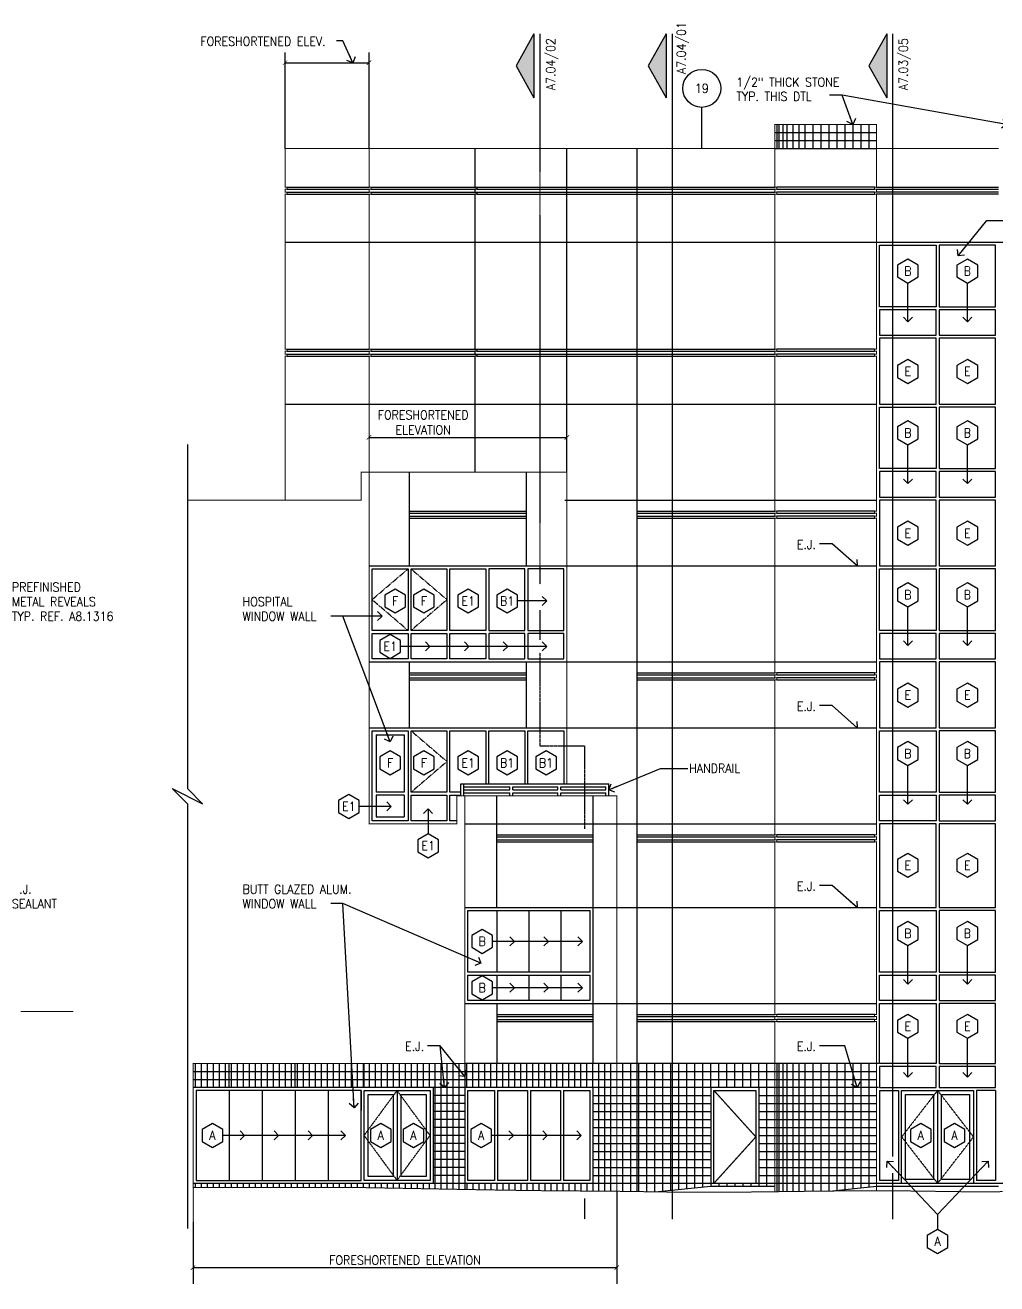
# Model space of a CAD drawing. Header units: inches. Extents: x 52 to 3653, y 87 to 2575.
# Drawn here: x 1577 to 2549, y 1314 to 2574 of the extents above; entities that cross this region are included whole.
import ezdxf
from ezdxf.enums import TextEntityAlignment as Align

# ---------------------------------------------------------------- set-up
doc = ezdxf.new("R2010")
doc.units = ezdxf.units.IN
doc.header["$LTSCALE"] = 0.5
doc.header["$MEASUREMENT"] = 0
doc.linetypes.add('CENTER', pattern=[2, 1.25, -0.25, 0.25, -0.25])
doc.linetypes.add('HIDDEN', pattern=[0.375, 0.25, -0.125])
doc.layers.get('0').update_dxf_attribs({"linetype": 'CONTINUOUS'})
doc.layers.get('DEFPOINTS').update_dxf_attribs({"linetype": 'CONTINUOUS'})
for name, color, linetype in [('A-ANNO-NOTE', 7, 'CONTINUOUS'), ('A-ANNO-NOTE-FINE', 8, 'CONTINUOUS'), ('A-ANNO-SYMB', 7, 'CONTINUOUS'), ('A-DOOR', 3, 'CONTINUOUS'), ('A-DOOR-IDEN', 7, 'CONTINUOUS'), ('A-ELEV', 2, 'CONTINUOUS'), ('A-ELEV-OTLN', 5, 'CONTINUOUS'), ('A-ELEV-PATT', 8, 'CONTINUOUS'), ('A-GLAZ-FULL', 3, 'CONTINUOUS'), ('A-GLAZ-IDEN', 7, 'CONTINUOUS'), ('A-SECT-IDEN', 7, 'CONTINUOUS'), ('S-GRID', 8, 'CENTER'), ('S-GRID-IDEN', 7, 'CONTINUOUS')]:
    doc.layers.add(name, color=color, linetype=linetype)
doc.styles.add('NOTE', font='romans.shx', dxfattribs={"width": 0.9})
doc.dimstyles.new('A1-96', dxfattribs={"dimscale": 96, "dimtxt": 0.09375, "dimasz": 0.046875, "dimexe": 0.03125, "dimexo": 0.03125, "dimgap": 0.03125, "dimtad": 1, "dimdec": 4, "dimzin": 3, "dimdsep": 46, "dimlunit": 4, "dimtxsty": 'NOTE', "dimblk1": 'ARCHTICK', "dimblk2": 'ARCHTICK', "dimsah": 1, "dimcen": 0.09375, "dimclrd": 256, "dimclre": 256, "dimclrt": 256, "dimadec": 0, "dimazin": 0, "dimtfac": 1, "dimtdec": 4, "dimtmove": 2, "dimatfit": 3, "dimldrblk": 'ARCHTICK', "dimfxl": 0, "dimtolj": 1, "dimtzin": 1, "dimarcsym": 0})
doc.dimstyles.new('A5-96', dxfattribs={"dimscale": 96, "dimtxt": 0.09375, "dimasz": 0.09375, "dimexe": 0.03125, "dimexo": 0.03125, "dimgap": 0.03125, "dimtad": 1, "dimdec": 4, "dimzin": 3, "dimdsep": 46, "dimlunit": 4, "dimtxsty": 'NOTE', "dimblk1": 'OPEN90', "dimblk2": 'OPEN90', "dimsah": 1, "dimcen": 0.09375, "dimclrd": 256, "dimclre": 256, "dimclrt": 256, "dimadec": 0, "dimazin": 0, "dimtfac": 1, "dimtdec": 4, "dimtmove": 2, "dimatfit": 3, "dimldrblk": 'OPEN90', "dimfxl": 0, "dimtolj": 1, "dimtzin": 1, "dimarcsym": 0})

# ---------------------------------------------------------------- blocks, each defined once
blk = doc.blocks.new('SYMB')
blk.add_lwpolyline([(0, 0.125), (-0.108, 0.062), (-0.108, -0.062), (0, -0.125), (0.108, -0.062), (0.108, 0.062)], close=True)
at = {"style": 'NOTE', "width": 0.9}
blk.add_attdef('SYMB', text='', height=0.0938, dxfattribs=at).set_placement((0, 0), align=Align.MIDDLE)
blk = doc.blocks.new('_OPEN90')
at = {"color": 0, "linetype": 'ByBlock'}
for p, q in [((0, 0), (-1, 0)), ((-0.5, 0.5), (0, 0)), ((0, 0), (-0.5, -0.5))]:
    blk.add_line(p, q, dxfattribs=at)
blk = doc.blocks.new('GRIDIDEN1')
blk.add_circle((0, 0), 0.198)
at = {"style": 'NOTE', "width": 0.9}
blk.add_attdef('IDEN1', text='', height=0.0938, dxfattribs=at).set_placement((0, 0), align=Align.MIDDLE)
blk = doc.blocks.new('SECTIDEN')
blk.add_hatch(color=256).paths.add_polyline_path([(18, 32), (0, 0), (18, -32)])
for p, q in [((18, 32), (0, 0)), ((18, 32), (18, -32)), ((0, 0), (18, -32))]:
    blk.add_line(p, q)
blk = doc.blocks.new('_ARCHTICK')
at = {"color": 0, "linetype": 'ByBlock', "const_width": 0.15}
blk.add_lwpolyline([(-0.5, -0.5), (0.5, 0.5)], dxfattribs=at)
blk = doc.blocks.new('*D9')
at = {"linetype": 'ByBlock'}
blk.add_line((1980.6, 2376.1), (2178.6, 2376.1), dxfattribs=at)
at = {"layer": 'DEFPOINTS', "color": 0, "linetype": 'ByBlock'}
for p in [(1980.6, 2376.1), (2178.6, 2376.1), (2178.6, 2376.1)]:
    blk.add_point(p, dxfattribs=at)
at = {"linetype": 'ByBlock', "xscale": 4.5, "yscale": 4.5, "zscale": 4.5, "rotation": 180}
blk.add_blockref('_ARCHTICK', (1980.6, 2376.1), dxfattribs=at)
at = {"linetype": 'ByBlock', "xscale": 4.5, "yscale": 4.5, "zscale": 4.5}
blk.add_blockref('_ARCHTICK', (2178.6, 2376.1), dxfattribs=at)
at = {"linetype": 'ByBlock', "insert": (2034.8, 2391.1), "char_height": 9, "attachment_point": 5, "style": 'NOTE'}
blk.add_mtext('\\A1;FORESHORTENED\\PELEVATION', dxfattribs=at)
blk = doc.blocks.new('*D10')
at = {"linetype": 'ByBlock'}
blk.add_line((1896.6, 2751.1), (1980.6, 2751.1), dxfattribs=at)
at = {"layer": 'DEFPOINTS', "color": 0, "linetype": 'ByBlock'}
for p in [(1896.6, 2751.1), (1980.6, 2751.1), (1980.6, 2751.1)]:
    blk.add_point(p, dxfattribs=at)
at = {"linetype": 'ByBlock', "xscale": 4.5, "yscale": 4.5, "zscale": 4.5, "rotation": 180}
blk.add_blockref('_ARCHTICK', (1896.6, 2751.1), dxfattribs=at)
at = {"linetype": 'ByBlock', "xscale": 4.5, "yscale": 4.5, "zscale": 4.5}
blk.add_blockref('_ARCHTICK', (1980.6, 2751.1), dxfattribs=at)
at = {"linetype": 'ByBlock', "insert": (1874.5, 2772.5), "char_height": 9, "attachment_point": 5, "style": 'NOTE'}
blk.add_mtext('\\A1;FORESHORTENED ELEV.', dxfattribs=at)
blk = doc.blocks.new('*D12')
at = {"linetype": 'ByBlock'}
blk.add_line((1804.6, 1532.6), (2228.6, 1532.6), dxfattribs=at)
at = {"layer": 'DEFPOINTS', "color": 0, "linetype": 'ByBlock'}
for p in [(1804.6, 1532.6), (2228.6, 1532.6), (2228.6, 1532.6)]:
    blk.add_point(p, dxfattribs=at)
at = {"linetype": 'ByBlock', "xscale": 4.5, "yscale": 4.5, "zscale": 4.5, "rotation": 180}
blk.add_blockref('_ARCHTICK', (1804.6, 1532.6), dxfattribs=at)
at = {"linetype": 'ByBlock', "xscale": 4.5, "yscale": 4.5, "zscale": 4.5}
blk.add_blockref('_ARCHTICK', (2228.6, 1532.6), dxfattribs=at)
at = {"linetype": 'ByBlock', "insert": (2016.6, 1540.1), "char_height": 9, "attachment_point": 5, "style": 'NOTE'}
blk.add_mtext('\\A1;FORESHORTENED ELEVATION', dxfattribs=at)

msp = doc.modelspace()

# ---------------------------------------------------------------- linework, layer by layer
at = {"layer": 'A-ANNO-NOTE-FINE', "linetype": 'CENTER'}
for p, q in [((1836.8052, 2451.005), (1836.8052, 2547.02982)), ((1920.8052, 2451.005), (1920.8052, 2547.02982)), ((1744.8052, 1411.005), (1744.8052, 1314.45289)), ((2168.8052, 1407.0731), (2168.8052, 1314.45289))]:
    msp.add_line(p, q, dxfattribs=at)
at = {"layer": 'A-ANNO-SYMB'}
for p, q in [((1739.08968, 2154.62828), (1739.08968, 1810.15743)), ((1723.9176, 1810.21006), (1754.26176, 1794.94489)), ((1723.9176, 1810.21006), (1739.08968, 1794.99753)), ((1739.08968, 1810.15743), (1754.26176, 1794.94489)), ((1739.08968, 1794.99753), (1739.08968, 1369.7748))]:
    msp.add_line(p, q, dxfattribs=at)
at = {"layer": 'A-DOOR', "linetype": 'HIDDEN'}
for p, q in [((1948.8052, 1508.005), (1915.8052, 1463.005)), ((1981.8052, 1463.005), (1948.8052, 1508.005)), ((2265.8052, 1508.005), (2307.8052, 1461.505)), ((2489.8052, 1508.005), (2453.8052, 1461.505)), ((2525.8052, 1461.505), (2489.8052, 1508.005)), ((1915.8052, 1463.005), (1948.8052, 1418.005)), ((1948.8052, 1418.005), (1981.8052, 1463.005)), ((2307.8052, 1461.505), (2265.8052, 1415.005)), ((2453.8052, 1461.505), (2489.8052, 1415.005)), ((2489.8052, 1415.005), (2525.8052, 1461.505))]:
    msp.add_line(p, q, dxfattribs=at)
at = {"layer": 'A-DOOR'}
for p, q in [((1948.8052, 1508.005), (1948.8052, 1418.005)), ((2489.8052, 1508.005), (2489.8052, 1415.005))]:
    msp.add_line(p, q, dxfattribs=at)
for points in [[(1915.8052, 1508.005), (1981.8052, 1508.005), (1981.8052, 1418.005), (1915.8052, 1418.005)], [(1944.8052, 1422.005), (1919.8052, 1422.005), (1919.8052, 1504.005), (1944.8052, 1504.005), (1944.8052, 1422.005)], [(1952.8052, 1422.005), (1952.8052, 1504.005), (1977.8052, 1504.005), (1977.8052, 1422.005), (1952.8052, 1422.005)], [(2265.8052, 1508.005), (2307.8052, 1508.005), (2307.8052, 1415.005), (2265.8052, 1415.005)], [(2453.8052, 1508.005), (2525.8052, 1508.005), (2525.8052, 1415.005), (2453.8052, 1415.005)], [(2485.8052, 1419.005), (2457.8052, 1419.005), (2457.8052, 1504.005), (2485.8052, 1504.005), (2485.8052, 1419.005)]]:
    msp.add_lwpolyline(points, close=True, dxfattribs=at)
msp.add_lwpolyline([(2493.8052, 1504.005), (2521.8052, 1504.005), (2521.8052, 1419.005), (2493.8052, 1419.005), (2493.8052, 1504.005)], dxfattribs=at)
at = {"layer": 'A-ELEV'}
for p, q in [((2118.8052, 2127.005), (2118.8052, 2451.005)), ((2188.8052, 2451.005), (2188.8052, 1415.005)), ((2326.8052, 2451.005), (2428.8052, 2451.005)), ((1838.8052, 2412.005), (1920.8052, 2412.005)), ((1838.8052, 2410.005), (1920.8052, 2410.005)), ((1838.8052, 2407.005), (1920.8052, 2407.005)), ((1922.8052, 2412.005), (2026.8052, 2412.005)), ((1922.8052, 2410.005), (2026.8052, 2410.005)), ((1922.8052, 2407.005), (2026.8052, 2407.005)), ((2028.8052, 2412.005), (2326.8052, 2412.005)), ((2028.8052, 2410.005), (2326.8052, 2410.005)), ((2028.8052, 2407.005), (2326.8052, 2407.005)), ((2426.8052, 2412.005), (2328.8052, 2412.005)), ((2328.8052, 2410.005), (2426.8052, 2410.005)), ((2426.8052, 2407.005), (2328.8052, 2407.005)), ((2428.8052, 2412.005), (2550.8052, 2412.005)), ((2428.8052, 2410.005), (2550.8052, 2410.005)), ((2550.8052, 2407.005), (2428.8052, 2407.005)), ((1838.8052, 2405.005), (1920.8052, 2405.005)), ((1922.8052, 2405.005), (2026.8052, 2405.005)), ((2028.8052, 2405.005), (2326.8052, 2405.005)), ((2328.8052, 2405.005), (2426.8052, 2405.005)), ((2550.8052, 2405.005), (2428.8052, 2405.005)), ((1836.8052, 2357.005), (2936.8052, 2357.005)), ((1838.8052, 2250.005), (1920.8052, 2250.005)), ((1838.8052, 2248.005), (1920.8052, 2248.005)), ((1838.8052, 2245.005), (1920.8052, 2245.005)), ((1838.8052, 2243.005), (1920.8052, 2243.005)), ((1922.8052, 2250.005), (2026.8052, 2250.005)), ((1922.8052, 2248.005), (2026.8052, 2248.005)), ((1922.8052, 2245.005), (2026.8052, 2245.005)), ((1922.8052, 2243.005), (2026.8052, 2243.005)), ((2028.8052, 2250.005), (2326.8052, 2250.005)), ((2028.8052, 2248.005), (2326.8052, 2248.005)), ((2028.8052, 2245.005), (2326.8052, 2245.005)), ((2028.8052, 2243.005), (2326.8052, 2243.005)), ((2426.8052, 2250.005), (2328.8052, 2250.005)), ((2328.8052, 2248.005), (2426.8052, 2248.005)), ((2426.8052, 2245.005), (2328.8052, 2245.005)), ((2328.8052, 2243.005), (2426.8052, 2243.005)), ((1836.8052, 2195.005), (2428.8052, 2195.005)), ((1961.3052, 2033.005), (1961.3052, 2127.005)), ((2078.3052, 2033.005), (2078.3052, 2127.005)), ((2116.8052, 2099.005), (2428.8052, 2099.005)), ((1961.3052, 2088.005), (2078.3052, 2088.005)), ((1961.3052, 2086.005), (2078.3052, 2086.005)), ((1961.3052, 2083.005), (2078.3052, 2083.005)), ((1961.3052, 2081.005), (2078.3052, 2081.005)), ((2188.8052, 2088.005), (2326.8052, 2088.005)), ((2188.8052, 2086.005), (2326.8052, 2086.005)), ((2188.8052, 2083.005), (2326.8052, 2083.005)), ((2188.8052, 2081.005), (2326.8052, 2081.005)), ((2426.8052, 2088.005), (2328.8052, 2088.005)), ((2328.8052, 2086.005), (2426.8052, 2086.005)), ((2426.8052, 2083.005), (2328.8052, 2083.005)), ((2328.8052, 2081.005), (2426.8052, 2081.005)), ((1920.8052, 2033.005), (2428.8052, 2033.005)), ((1920.8052, 1937.005), (2428.8052, 1937.005)), ((1961.3052, 1871.005), (1961.3052, 1937.005)), ((2078.3052, 1871.005), (2078.3052, 1937.005)), ((1961.3052, 1926.005), (2078.3052, 1926.005)), ((1961.3052, 1924.005), (2078.3052, 1924.005)), ((1961.3052, 1921.005), (2078.3052, 1921.005)), ((1961.3052, 1919.005), (2078.3052, 1919.005)), ((2188.8052, 1926.005), (2326.8052, 1926.005)), ((2188.8052, 1924.005), (2326.8052, 1924.005)), ((2188.8052, 1921.005), (2326.8052, 1921.005)), ((2188.8052, 1919.005), (2326.8052, 1919.005)), ((2426.8052, 1926.005), (2328.8052, 1926.005)), ((2328.8052, 1924.005), (2426.8052, 1924.005)), ((2426.8052, 1921.005), (2328.8052, 1921.005)), ((2328.8052, 1919.005), (2426.8052, 1919.005)), ((1920.8052, 1871.005), (2428.8052, 1871.005)), ((2012.8052, 1815.005), (2160.8052, 1815.005)), ((2012.8052, 1803.005), (2012.8052, 1815.005)), ((2015.8052, 1803.005), (2015.8052, 1815.005)), ((2160.8052, 1803.005), (2160.8052, 1815.005)), ((2015.8052, 1812.005), (2061.8052, 1812.005)), ((2015.8052, 1809.005), (2061.8052, 1809.005)), ((2015.8052, 1806.005), (2061.8052, 1806.005)), ((2048.8052, 1691.005), (2048.8052, 1803.005)), ((2061.8052, 1809.005), (2061.8052, 1812.005)), ((2061.8052, 1803.005), (2061.8052, 1806.005)), ((2064.8052, 1812.005), (2109.8052, 1812.005)), ((2064.8052, 1809.005), (2064.8052, 1812.005)), ((2064.8052, 1809.005), (2109.8052, 1809.005)), ((2064.8052, 1803.005), (2064.8052, 1806.005)), ((2064.8052, 1806.005), (2109.8052, 1806.005)), ((2109.8052, 1809.005), (2109.8052, 1812.005)), ((2109.8052, 1803.005), (2109.8052, 1806.005)), ((2112.8052, 1809.005), (2112.8052, 1812.005)), ((2112.8052, 1812.005), (2157.8052, 1812.005)), ((2112.8052, 1809.005), (2157.8052, 1809.005)), ((2112.8052, 1803.005), (2112.8052, 1806.005)), ((2112.8052, 1806.005), (2157.8052, 1806.005)), ((2144.8052, 1803.005), (2144.8052, 1535.005)), ((2157.8052, 1809.005), (2157.8052, 1812.005)), ((2157.8052, 1803.005), (2157.8052, 1806.005)), ((2016.8052, 1775.005), (2428.8052, 1775.005)), ((2048.8052, 1764.005), (2144.8052, 1764.005)), ((2188.8052, 1764.005), (2326.8052, 1764.005)), ((2426.8052, 1764.005), (2328.8052, 1764.005)), ((2048.8052, 1762.005), (2144.8052, 1762.005)), ((2048.8052, 1759.005), (2144.8052, 1759.005)), ((2048.8052, 1757.005), (2144.8052, 1757.005)), ((2188.8052, 1762.005), (2326.8052, 1762.005)), ((2188.8052, 1759.005), (2326.8052, 1759.005)), ((2188.8052, 1757.005), (2326.8052, 1757.005)), ((2328.8052, 1762.005), (2426.8052, 1762.005)), ((2426.8052, 1759.005), (2328.8052, 1759.005)), ((2328.8052, 1757.005), (2426.8052, 1757.005)), ((2016.8052, 1691.005), (2428.8052, 1691.005)), ((2016.8052, 1595.005), (2428.8052, 1595.005)), ((2048.8052, 1595.005), (2048.8052, 1535.005)), ((2048.8052, 1584.005), (2144.8052, 1584.005)), ((2048.8052, 1582.005), (2144.8052, 1582.005)), ((2048.8052, 1579.005), (2144.8052, 1579.005)), ((2048.8052, 1577.005), (2144.8052, 1577.005)), ((2188.8052, 1584.005), (2326.8052, 1584.005)), ((2188.8052, 1582.005), (2326.8052, 1582.005)), ((2188.8052, 1579.005), (2326.8052, 1579.005)), ((2188.8052, 1577.005), (2326.8052, 1577.005)), ((2426.8052, 1584.005), (2328.8052, 1584.005)), ((2328.8052, 1582.005), (2426.8052, 1582.005)), ((2426.8052, 1579.005), (2328.8052, 1579.005)), ((2328.8052, 1577.005), (2426.8052, 1577.005)), ((1780.8052, 1511.005), (1780.8052, 1535.005)), ((1846.8052, 1511.005), (1846.8052, 1535.005)), ((1915.8052, 1511.005), (1915.8052, 1535.005)), ((2430.8052, 1535.005), (2016.8052, 1535.005)), ((2016.8052, 1535.005), (2016.8052, 1415.005)), ((2430.8052, 1511.005), (1744.8052, 1511.005)), ((1912.8052, 1508.005), (1912.8052, 1487.95554)), ((1984.8052, 1511.005), (1984.8052, 1415.005)), ((2144.8052, 1511.005), (2144.8052, 1415.005)), ((2262.8052, 1511.005), (2262.8052, 1415.005)), ((2310.8052, 1511.005), (2310.8052, 1415.005)), ((3483.8052, 1415.005), (1744.8052, 1415.005)), ((2262.8052, 1412.005), (2210.46472, 1406.47956)), ((2326.8052, 1412.005), (2262.8052, 1412.005)), ((2428.8052, 1412.005), (2384.74185, 1407.35335)), ((2550.8052, 1412.005), (2428.8052, 1412.005))]:
    msp.add_line(p, q, dxfattribs=at)
msp.add_lwpolyline([(2026.8052, 2451.005), (2026.8052, 2412.005), (2028.8052, 2412.005), (2028.8052, 2410.005), (2026.8052, 2410.005), (2026.8052, 2407.005), (2028.8052, 2407.005), (2028.8052, 2405.005), (2026.8052, 2405.005), (2026.8052, 2250.005), (2028.8052, 2250.005), (2028.8052, 2248.005), (2026.8052, 2248.005), (2026.8052, 2245.005), (2028.8052, 2245.005), (2028.8052, 2243.005), (2026.8052, 2243.005), (2026.8052, 2127.005)], dxfattribs=at)
at = {"layer": 'A-ELEV-OTLN', "const_width": 1}
for points in [[(2428.8052, 1407.57939), (2428.8052, 1577.005), (2426.8052, 1577.005), (2426.8052, 1579.005), (2428.8052, 1579.005), (2428.8052, 1582.005), (2426.8052, 1582.005), (2426.8052, 1584.005), (2428.8052, 1584.005), (2428.8052, 1757.005), (2426.8052, 1757.005), (2426.8052, 1759.005), (2428.8052, 1759.005), (2428.8052, 1762.005), (2426.8052, 1762.005), (2426.8052, 1764.005), (2428.8052, 1764.005), (2428.8052, 1919.005), (2426.8052, 1919.005), (2426.8052, 1921.005), (2428.8052, 1921.005), (2428.8052, 1924.005), (2426.8052, 1924.005), (2426.8052, 1926.005), (2428.8052, 1926.005), (2428.8052, 2081.005), (2426.8052, 2081.005), (2426.8052, 2083.005), (2428.8052, 2083.005), (2428.8052, 2086.005), (2426.8052, 2086.005), (2426.8052, 2088.005), (2428.8052, 2088.005), (2428.8052, 2243.005), (2426.8052, 2243.005), (2426.8052, 2245.005), (2428.8052, 2245.005), (2428.8052, 2248.005), (2426.8052, 2248.005), (2426.8052, 2250.005), (2428.8052, 2250.005), (2428.8052, 2405.005), (2426.8052, 2405.005), (2426.8052, 2407.005), (2428.8052, 2407.005), (2428.8052, 2410.005), (2426.8052, 2410.005), (2426.8052, 2412.005), (2428.8052, 2412.005), (2428.8052, 2475.005), (2326.8052, 2475.005), (2326.8052, 2412.005), (2328.8052, 2412.005), (2328.8052, 2410.005), (2326.8052, 2410.005), (2326.8052, 2407.005), (2328.8052, 2407.005), (2328.8052, 2405.005), (2326.8052, 2405.005), (2326.8052, 2250.005), (2328.8052, 2250.005), (2328.8052, 2248.005), (2326.8052, 2248.005), (2326.8052, 2245.005), (2328.8052, 2245.005), (2328.8052, 2243.005), (2326.8052, 2243.005), (2326.8052, 2088.005), (2328.8052, 2088.005), (2328.8052, 2086.005), (2326.8052, 2086.005), (2326.8052, 2083.005), (2328.8052, 2083.005), (2328.8052, 2081.005), (2326.8052, 2081.005), (2326.8052, 1926.005), (2328.8052, 1926.005), (2328.8052, 1924.005), (2326.8052, 1924.005), (2326.8052, 1921.005), (2328.8052, 1921.005), (2328.8052, 1919.005), (2326.8052, 1919.005), (2326.8052, 1764.005), (2328.8052, 1764.005), (2328.8052, 1762.005), (2326.8052, 1762.005), (2326.8052, 1759.005), (2328.8052, 1759.005), (2328.8052, 1757.005), (2326.8052, 1757.005), (2326.8052, 1584.005), (2328.8052, 1584.005), (2328.8052, 1582.005), (2326.8052, 1582.005), (2326.8052, 1579.005), (2328.8052, 1579.005), (2328.8052, 1577.005), (2326.8052, 1577.005), (2326.8052, 1406.65194)], [(2326.8052, 2451.005), (1836.8052, 2451.005), (1836.8052, 2412.005), (1838.8052, 2412.005), (1838.8052, 2410.005), (1836.8052, 2410.005), (1836.8052, 2407.005), (1838.8052, 2407.005), (1838.8052, 2405.005), (1836.8052, 2405.005), (1836.8052, 2250.005), (1838.8052, 2250.005), (1838.8052, 2248.005), (1836.8052, 2248.005), (1836.8052, 2245.005), (1838.8052, 2245.005), (1838.8052, 2243.005), (1836.8052, 2243.005), (1836.8052, 2099.005)], [(1920.8052, 2451.005), (1920.8052, 2412.005), (1922.8052, 2412.005), (1922.8052, 2410.005), (1920.8052, 2410.005), (1920.8052, 2407.005), (1922.8052, 2407.005), (1922.8052, 2405.005), (1920.8052, 2405.005), (1920.8052, 2250.005), (1922.8052, 2250.005), (1922.8052, 2248.005), (1920.8052, 2248.005), (1920.8052, 2245.005), (1922.8052, 2245.005), (1922.8052, 2243.005), (1920.8052, 2243.005), (1920.8052, 2127.005)], [(2550.8052, 2451.005), (2428.8052, 2451.005)], [(1739.08968, 2099.005), (1912.8052, 2099.005), (1912.8052, 2127.005), (1920.8052, 2127.005), (1920.8052, 1775.005), (2008.8052, 1775.005), (2008.8052, 1803.005), (2016.8052, 1803.005), (2016.8052, 1535.005), (1744.8052, 1535.005), (1744.8052, 1411.005), (1901.577, 1411.005)], [(1920.8052, 2127.005), (2118.8052, 2127.005), (2118.8052, 1815.005)], [(2016.8052, 1803.005), (2168.8052, 1803.005), (2168.8052, 1407.0731)], [(1572.31431, 1587.005), (1624.82094, 1587.005)], [(1901.577, 1411.005), (1932.50473, 1410.44381), (1960.37216, 1409.93155), (1985.44524, 1409.46817), (2007.98994, 1409.05365), (2028.27222, 1408.68797), (2046.55805, 1408.37111), (2063.11338, 1408.10303), (2078.20419, 1407.88372), (2092.07693, 1407.71158), (2104.90011, 1407.57876), (2116.8227, 1407.47588), (2127.9937, 1407.39352), (2138.5621, 1407.32228), (2148.6769, 1407.25275), (2158.48709, 1407.17554), (2168.14165, 1407.08123), (2177.76568, 1406.96339), (2187.38858, 1406.82744), (2197.01586, 1406.68178), (2206.65304, 1406.5348), (2216.30563, 1406.3949), (2225.97913, 1406.27046), (2235.67904, 1406.16989), (2245.41089, 1406.10156), (2255.19164, 1406.0719), (2265.08417, 1406.07934), (2275.16282, 1406.12035), (2285.50193, 1406.1914), (2296.17584, 1406.28895), (2307.2589, 1406.40946), (2318.82544, 1406.54939), (2330.94982, 1406.7052), (2343.67168, 1406.87232), (2356.892, 1407.04197), (2370.47706, 1407.20431), (2384.29314, 1407.34954), (2398.20652, 1407.46781), (2412.08348, 1407.54932), (2425.79032, 1407.58423), (2439.1933, 1407.56271), (2452.18665, 1407.47965), (2464.77624, 1407.34864), (2476.99591, 1407.188), (2488.87946, 1407.01604), (2500.46072, 1406.85106), (2511.7735, 1406.71136), (2522.85162, 1406.61525), (2533.7289, 1406.58104), (2544.42776, 1406.6216), (2554.92512, 1406.72811)]]:
    msp.add_lwpolyline(points, dxfattribs=at)
at = {"layer": 'A-ELEV-PATT'}
for p, q in [((2328.8052, 2475.005), (2328.8052, 2451.005)), ((2330.8052, 2475.005), (2330.8052, 2451.005)), ((2334.8052, 2475.005), (2334.8052, 2451.005)), ((2338.8052, 2475.005), (2338.8052, 2451.005)), ((2344.8052, 2475.005), (2344.8052, 2451.005)), ((2350.8052, 2475.005), (2350.8052, 2451.005)), ((2356.8052, 2475.005), (2356.8052, 2451.005)), ((2364.8052, 2475.005), (2364.8052, 2451.005)), ((2372.8052, 2475.005), (2372.8052, 2451.005)), ((2380.8052, 2475.005), (2380.8052, 2451.005)), ((2388.8052, 2475.005), (2388.8052, 2451.005)), ((2396.8052, 2475.005), (2396.8052, 2451.005)), ((2404.8052, 2475.005), (2404.8052, 2451.005)), ((2412.8052, 2475.005), (2412.8052, 2451.005)), ((2420.8052, 2475.005), (2420.8052, 2451.005)), ((2326.8052, 2467.005), (2428.8052, 2467.005)), ((2326.8052, 2459.005), (2428.8052, 2459.005)), ((1744.8052, 1527.005), (2428.8052, 1527.005)), ((1746.8052, 1535.005), (1746.8052, 1511.005)), ((1752.8052, 1535.005), (1752.8052, 1511.005)), ((1758.8052, 1535.005), (1758.8052, 1511.005)), ((1764.8052, 1535.005), (1764.8052, 1511.005)), ((1770.8052, 1535.005), (1770.8052, 1511.005)), ((1776.8052, 1535.005), (1776.8052, 1511.005)), ((1782.8052, 1535.005), (1782.8052, 1511.005)), ((1788.8052, 1535.005), (1788.8052, 1511.005)), ((1794.8052, 1535.005), (1794.8052, 1511.005)), ((1800.8052, 1535.005), (1800.8052, 1511.005)), ((1806.8052, 1535.005), (1806.8052, 1511.005)), ((1812.8052, 1535.005), (1812.8052, 1511.005)), ((1818.8052, 1535.005), (1818.8052, 1511.005)), ((1824.8052, 1535.005), (1824.8052, 1511.005)), ((1830.8052, 1535.005), (1830.8052, 1511.005)), ((1836.8052, 1535.005), (1836.8052, 1511.005)), ((1842.8052, 1535.005), (1842.8052, 1511.005)), ((1848.8052, 1535.005), (1848.8052, 1511.005)), ((1854.8052, 1535.005), (1854.8052, 1511.005)), ((1860.8052, 1535.005), (1860.8052, 1511.005)), ((1866.8052, 1535.005), (1866.8052, 1511.005)), ((1872.8052, 1535.005), (1872.8052, 1511.005)), ((1878.8052, 1535.005), (1878.8052, 1511.005)), ((1884.8052, 1535.005), (1884.8052, 1511.005)), ((1890.8052, 1535.005), (1890.8052, 1511.005)), ((1896.8052, 1535.005), (1896.8052, 1511.005)), ((1902.8052, 1535.005), (1902.8052, 1511.005)), ((1908.8052, 1535.005), (1908.8052, 1511.005)), ((1914.8052, 1535.005), (1914.8052, 1511.005)), ((1920.8052, 1535.005), (1920.8052, 1511.005)), ((1926.8052, 1535.005), (1926.8052, 1511.005)), ((1932.8052, 1535.005), (1932.8052, 1511.005)), ((1938.8052, 1535.005), (1938.8052, 1511.005)), ((1944.8052, 1535.005), (1944.8052, 1511.005)), ((1950.8052, 1535.005), (1950.8052, 1511.005)), ((1956.8052, 1535.005), (1956.8052, 1511.005)), ((1962.8052, 1535.005), (1962.8052, 1511.005)), ((1968.8052, 1535.005), (1968.8052, 1511.005)), ((1974.8052, 1535.005), (1974.8052, 1511.005)), ((1980.8052, 1535.005), (1980.8052, 1511.005)), ((1986.8052, 1535.005), (1986.8052, 1409.44316)), ((1992.8052, 1535.005), (1992.8052, 1409.33284)), ((1998.8052, 1535.005), (1998.8052, 1409.22253)), ((2004.8052, 1535.005), (2004.8052, 1409.11221)), ((2010.8052, 1535.005), (2010.8052, 1409.00289)), ((2018.8052, 1511.005), (2018.8052, 1535.005)), ((2024.8052, 1511.005), (2024.8052, 1535.005)), ((2030.8052, 1511.005), (2030.8052, 1535.005)), ((2036.8052, 1511.005), (2036.8052, 1535.005)), ((2042.8052, 1511.005), (2042.8052, 1535.005)), ((2048.8052, 1511.005), (2048.8052, 1535.005)), ((2054.8052, 1511.005), (2054.8052, 1535.005)), ((2060.8052, 1511.005), (2060.8052, 1535.005)), ((2066.8052, 1511.005), (2066.8052, 1535.005)), ((2072.8052, 1511.005), (2072.8052, 1535.005)), ((2078.8052, 1511.005), (2078.8052, 1535.005)), ((2084.8052, 1511.005), (2084.8052, 1535.005)), ((2090.8052, 1511.005), (2090.8052, 1535.005)), ((2096.8052, 1511.005), (2096.8052, 1535.005)), ((2102.8052, 1511.005), (2102.8052, 1535.005)), ((2108.8052, 1511.005), (2108.8052, 1535.005)), ((2114.8052, 1511.005), (2114.8052, 1535.005)), ((2120.8052, 1511.005), (2120.8052, 1535.005)), ((2126.8052, 1511.005), (2126.8052, 1535.005)), ((2132.8052, 1511.005), (2132.8052, 1535.005)), ((2138.8052, 1511.005), (2138.8052, 1535.005)), ((2144.8052, 1511.005), (2144.8052, 1535.005)), ((2150.8052, 1407.236), (2150.8052, 1535.005)), ((2156.8052, 1407.18877), (2156.8052, 1535.005)), ((2162.8052, 1407.13335), (2162.8052, 1535.005)), ((2174.8052, 1406.99963), (2174.8052, 1535.005)), ((2182.8052, 1406.89219), (2182.8052, 1535.005)), ((2190.8052, 1406.77575), (2190.8052, 1535.005)), ((2198.8052, 1406.65449), (2198.8052, 1535.005)), ((2206.8052, 1406.5326), (2206.8052, 1535.005)), ((2214.8052, 1406.93777), (2214.8052, 1535.005)), ((2222.8052, 1407.78231), (2222.8052, 1535.005)), ((2230.8052, 1408.62685), (2230.8052, 1535.005)), ((2238.8052, 1409.47138), (2238.8052, 1535.005)), ((2246.8052, 1410.31592), (2246.8052, 1535.005)), ((2254.8052, 1411.16046), (2254.8052, 1535.005)), ((2262.8052, 1511.005), (2262.8052, 1535.005)), ((2270.8052, 1511.005), (2270.8052, 1535.005)), ((2278.8052, 1511.005), (2278.8052, 1535.005)), ((2286.8052, 1511.005), (2286.8052, 1535.005)), ((2294.8052, 1511.005), (2294.8052, 1535.005)), ((2302.8052, 1511.005), (2302.8052, 1535.005)), ((2310.8052, 1511.005), (2310.8052, 1535.005)), ((2318.8052, 1412.005), (2318.8052, 1535.005)), ((2328.8052, 1535.005), (2328.8052, 1406.67764)), ((2330.8052, 1535.005), (2330.8052, 1406.70335)), ((2334.8052, 1535.005), (2334.8052, 1406.75585)), ((2338.8052, 1535.005), (2338.8052, 1406.8084)), ((2344.8052, 1535.005), (2344.8052, 1406.88687)), ((2350.8052, 1535.005), (2350.8052, 1406.96386)), ((2356.8052, 1535.005), (2356.8052, 1407.04085)), ((2364.8052, 1535.005), (2364.8052, 1407.13653)), ((2372.8052, 1535.005), (2372.8052, 1407.22879)), ((2380.8052, 1535.005), (2380.8052, 1407.31288)), ((2388.8052, 1535.005), (2388.8052, 1407.78231)), ((2396.8052, 1535.005), (2396.8052, 1408.62685)), ((2404.8052, 1535.005), (2404.8052, 1409.47138)), ((2412.8052, 1535.005), (2412.8052, 1410.31592)), ((2420.8052, 1535.005), (2420.8052, 1411.16046)), ((1744.8052, 1519.005), (2428.8052, 1519.005)), ((2016.8052, 1503.005), (1984.8052, 1503.005)), ((2144.8052, 1503.005), (2262.8052, 1503.005)), ((2310.8052, 1503.005), (2428.8052, 1503.005)), ((2016.8052, 1495.005), (1984.8052, 1495.005)), ((2016.8052, 1487.005), (1984.8052, 1487.005)), ((2144.8052, 1495.005), (2262.8052, 1495.005)), ((2144.8052, 1487.005), (2262.8052, 1487.005)), ((2310.8052, 1495.005), (2428.8052, 1495.005)), ((2310.8052, 1487.005), (2428.8052, 1487.005)), ((2016.8052, 1479.005), (1984.8052, 1479.005)), ((2144.8052, 1479.005), (2262.8052, 1479.005)), ((2310.8052, 1479.005), (2428.8052, 1479.005)), ((2016.8052, 1471.005), (1984.8052, 1471.005)), ((2016.8052, 1463.005), (1984.8052, 1463.005)), ((2144.8052, 1471.005), (2262.8052, 1471.005)), ((2144.8052, 1463.005), (2262.8052, 1463.005)), ((2310.8052, 1471.005), (2428.8052, 1471.005)), ((2310.8052, 1463.005), (2428.8052, 1463.005)), ((2016.8052, 1455.005), (1984.8052, 1455.005)), ((2144.8052, 1455.005), (2262.8052, 1455.005)), ((2310.8052, 1455.005), (2428.8052, 1455.005)), ((2016.8052, 1447.005), (1984.8052, 1447.005)), ((2016.8052, 1439.005), (1984.8052, 1439.005)), ((2144.8052, 1447.005), (2262.8052, 1447.005)), ((2144.8052, 1439.005), (2262.8052, 1439.005)), ((2310.8052, 1447.005), (2428.8052, 1447.005)), ((2310.8052, 1439.005), (2428.8052, 1439.005)), ((2016.8052, 1431.005), (1984.8052, 1431.005)), ((2144.8052, 1431.005), (2262.8052, 1431.005)), ((2310.8052, 1431.005), (2428.8052, 1431.005)), ((1746.8052, 1415.005), (1746.8052, 1411.005)), ((1752.8052, 1415.005), (1752.8052, 1411.005)), ((1758.8052, 1415.005), (1758.8052, 1411.005)), ((1764.8052, 1415.005), (1764.8052, 1411.005)), ((1770.8052, 1415.005), (1770.8052, 1411.005)), ((1776.8052, 1415.005), (1776.8052, 1411.005)), ((1782.8052, 1415.005), (1782.8052, 1411.005)), ((1788.8052, 1415.005), (1788.8052, 1411.005)), ((1794.8052, 1415.005), (1794.8052, 1411.005)), ((1800.8052, 1415.005), (1800.8052, 1411.005)), ((1806.8052, 1415.005), (1806.8052, 1411.005)), ((1812.8052, 1415.005), (1812.8052, 1411.005)), ((1818.8052, 1415.005), (1818.8052, 1411.005)), ((1824.8052, 1415.005), (1824.8052, 1411.005)), ((1830.8052, 1415.005), (1830.8052, 1411.005)), ((1836.8052, 1415.005), (1836.8052, 1411.005)), ((1842.8052, 1415.005), (1842.8052, 1411.005)), ((1848.8052, 1415.005), (1848.8052, 1411.005)), ((1854.8052, 1415.005), (1854.8052, 1411.005)), ((1860.8052, 1415.005), (1860.8052, 1411.005)), ((1866.8052, 1415.005), (1866.8052, 1411.005)), ((1872.8052, 1415.005), (1872.8052, 1411.005)), ((1878.8052, 1415.005), (1878.8052, 1411.005)), ((1884.8052, 1415.005), (1884.8052, 1411.005)), ((1890.8052, 1415.005), (1890.8052, 1411.005)), ((1896.8052, 1415.005), (1896.8052, 1411.005)), ((1902.8052, 1415.005), (1902.8052, 1410.98271)), ((1908.8052, 1415.005), (1908.8052, 1410.87384)), ((1914.8052, 1415.005), (1914.8052, 1410.76497)), ((1920.8052, 1415.005), (1920.8052, 1410.6561)), ((1926.8052, 1415.005), (1926.8052, 1410.54723)), ((1932.8052, 1415.005), (1932.8052, 1410.43829)), ((1938.8052, 1415.005), (1938.8052, 1410.328)), ((1944.8052, 1415.005), (1944.8052, 1410.2177)), ((1950.8052, 1415.005), (1950.8052, 1410.10741)), ((1956.8052, 1415.005), (1956.8052, 1409.99711)), ((1962.8052, 1415.005), (1962.8052, 1409.88658)), ((1968.8052, 1415.005), (1968.8052, 1409.77569)), ((1974.8052, 1415.005), (1974.8052, 1409.66481)), ((1980.8052, 1415.005), (1980.8052, 1409.55392)), ((2016.8052, 1423.005), (1984.8052, 1423.005)), ((2016.8052, 1415.005), (2016.8052, 1408.89472)), ((2018.8052, 1415.005), (2018.8052, 1408.85866)), ((2024.8052, 1415.005), (2024.8052, 1408.75048)), ((2030.8052, 1415.005), (2030.8052, 1408.64408)), ((2036.8052, 1415.005), (2036.8052, 1408.54011)), ((2042.8052, 1415.005), (2042.8052, 1408.43614)), ((2048.8052, 1415.005), (2048.8052, 1408.33472)), ((2054.8052, 1415.005), (2054.8052, 1408.23757)), ((2060.8052, 1415.005), (2060.8052, 1408.14041)), ((2066.8052, 1415.005), (2066.8052, 1408.04938)), ((2072.8052, 1415.005), (2072.8052, 1407.96218)), ((2078.8052, 1415.005), (2078.8052, 1407.87626)), ((2084.8052, 1415.005), (2084.8052, 1407.80181)), ((2090.8052, 1415.005), (2090.8052, 1407.72736)), ((2096.8052, 1415.005), (2096.8052, 1407.6626)), ((2102.8052, 1415.005), (2102.8052, 1407.60046)), ((2108.8052, 1415.005), (2108.8052, 1407.54507)), ((2114.8052, 1415.005), (2114.8052, 1407.49329)), ((2120.8052, 1415.005), (2120.8052, 1407.44652)), ((2126.8052, 1415.005), (2126.8052, 1407.40228)), ((2132.8052, 1415.005), (2132.8052, 1407.36109)), ((2138.8052, 1415.005), (2138.8052, 1407.32061)), ((2144.8052, 1423.005), (2262.8052, 1423.005)), ((2144.8052, 1415.005), (2144.8052, 1407.27937)), ((2188.8052, 1415.005), (2188.8052, 1406.80601)), ((2262.8052, 1415.005), (2262.8052, 1412.005)), ((2270.8052, 1415.005), (2270.8052, 1412.005)), ((2278.8052, 1415.005), (2278.8052, 1412.005)), ((2286.8052, 1415.005), (2286.8052, 1412.005)), ((2294.8052, 1415.005), (2294.8052, 1412.005)), ((2302.8052, 1415.005), (2302.8052, 1412.005)), ((2310.8052, 1423.005), (2428.8052, 1423.005)), ((2310.8052, 1415.005), (2310.8052, 1412.005))]:
    msp.add_line(p, q, dxfattribs=at)
at = {"layer": 'A-GLAZ-FULL', "linetype": 'HIDDEN'}
for p, q in [((1923.8052, 1999.255), (1959.8052, 2030.005)), ((1962.8052, 2030.005), (1998.8052, 1999.255)), ((1959.8052, 1968.505), (1923.8052, 1999.255)), ((1998.8052, 1999.255), (1962.8052, 1968.505)), ((1962.8052, 1868.005), (1998.8052, 1837.255)), ((1998.8052, 1837.255), (1962.8052, 1806.505))]:
    msp.add_line(p, q, dxfattribs=at)
at = {"layer": 'A-GLAZ-FULL'}
for p, q in [((1927.8052, 1864.005), (1927.8052, 1806.505)), ((1927.8052, 1864.005), (1955.8052, 1864.005)), ((1955.8052, 1864.005), (1955.8052, 1806.505)), ((1955.8052, 1806.505), (1927.8052, 1806.505)), ((1955.8052, 1803.505), (1927.8052, 1803.505)), ((1927.8052, 1803.505), (1927.8052, 1782.005)), ((1955.8052, 1803.505), (1955.8052, 1782.005)), ((1927.8052, 1782.005), (1955.8052, 1782.005)), ((2048.8052, 1688.005), (2048.8052, 1626.505)), ((2080.8052, 1688.005), (2080.8052, 1626.505)), ((2112.8052, 1688.005), (2112.8052, 1626.505)), ((2048.8052, 1623.505), (2048.8052, 1598.005)), ((2080.8052, 1623.505), (2080.8052, 1598.005)), ((2112.8052, 1623.505), (2112.8052, 1598.005)), ((1780.8052, 1508.005), (1780.8052, 1418.005)), ((1813.8052, 1508.005), (1813.8052, 1418.005)), ((1846.8052, 1508.005), (1846.8052, 1418.005)), ((1879.8052, 1508.005), (1879.8052, 1418.005)), ((2046.3052, 1508.005), (2046.3052, 1418.005)), ((2049.3052, 1508.005), (2049.3052, 1418.005)), ((2079.3052, 1508.005), (2079.3052, 1418.005)), ((2082.3052, 1508.005), (2082.3052, 1418.005)), ((2112.3052, 1508.005), (2112.3052, 1418.005)), ((2115.3052, 1508.005), (2115.3052, 1418.005)), ((2431.8052, 1508.005), (2450.8052, 1508.005)), ((2431.8052, 1508.005), (2431.8052, 1418.005)), ((2450.8052, 1508.005), (2450.8052, 1418.005)), ((2547.8052, 1508.005), (2528.8052, 1508.005)), ((2528.8052, 1508.005), (2528.8052, 1418.005)), ((2547.8052, 1508.005), (2547.8052, 1418.005)), ((2450.8052, 1418.005), (2431.8052, 1418.005)), ((2547.8052, 1418.005), (2528.8052, 1418.005))]:
    msp.add_line(p, q, dxfattribs=at)
for points in [[(2431.8052, 2354.005), (2488.3052, 2354.005), (2488.3052, 2292.505), (2431.8052, 2292.505)], [(2547.8052, 2292.505), (2547.8052, 2354.005), (2491.3052, 2354.005), (2491.3052, 2292.505)], [(2431.8052, 2264.005), (2488.3052, 2264.005), (2488.3052, 2289.505), (2431.8052, 2289.505)], [(2547.8052, 2289.505), (2491.3052, 2289.505), (2491.3052, 2264.005), (2547.8052, 2264.005)], [(2431.8052, 2195.005), (2488.3052, 2195.005), (2488.3052, 2261.005), (2431.8052, 2261.005)], [(2547.8052, 2261.005), (2491.3052, 2261.005), (2491.3052, 2195.005), (2547.8052, 2195.005)], [(2431.8052, 2192.005), (2488.3052, 2192.005), (2488.3052, 2130.505), (2431.8052, 2130.505)], [(2547.8052, 2130.505), (2547.8052, 2192.005), (2491.3052, 2192.005), (2491.3052, 2130.505)], [(2431.8052, 2102.005), (2488.3052, 2102.005), (2488.3052, 2127.505), (2431.8052, 2127.505)], [(2547.8052, 2127.505), (2491.3052, 2127.505), (2491.3052, 2102.005), (2547.8052, 2102.005)], [(2431.8052, 2033.005), (2488.3052, 2033.005), (2488.3052, 2099.005), (2431.8052, 2099.005)], [(2547.8052, 2099.005), (2491.3052, 2099.005), (2491.3052, 2033.005), (2547.8052, 2033.005)], [(1923.8052, 1968.505), (1923.8052, 2030.005), (1959.8052, 2030.005), (1959.8052, 1968.505)], [(1962.8052, 1968.505), (1962.8052, 2030.005), (1998.8052, 2030.005), (1998.8052, 1968.505)], [(2001.8052, 1968.505), (2001.8052, 2030.005), (2037.8052, 2030.005), (2037.8052, 1968.505)], [(2076.8052, 1968.505), (2076.8052, 2030.005), (2040.8052, 2030.005), (2040.8052, 1968.505)], [(2115.8052, 1968.505), (2115.8052, 2030.005), (2079.8052, 2030.005), (2079.8052, 1968.505)], [(2431.8052, 2030.005), (2488.3052, 2030.005), (2488.3052, 1968.505), (2431.8052, 1968.505)], [(2547.8052, 1968.505), (2547.8052, 2030.005), (2491.3052, 2030.005), (2491.3052, 1968.505)], [(1959.8052, 1965.505), (1959.8052, 1940.005), (1923.8052, 1940.005), (1923.8052, 1965.505)], [(1998.8052, 1965.505), (1998.8052, 1940.005), (1962.8052, 1940.005), (1962.8052, 1965.505)], [(2037.8052, 1965.505), (2037.8052, 1940.005), (2001.8052, 1940.005), (2001.8052, 1965.505)], [(2040.8052, 1965.505), (2040.8052, 1940.005), (2076.8052, 1940.005), (2076.8052, 1965.505)], [(2079.8052, 1965.505), (2079.8052, 1940.005), (2115.8052, 1940.005), (2115.8052, 1965.505)], [(2431.8052, 1940.005), (2488.3052, 1940.005), (2488.3052, 1965.505), (2431.8052, 1965.505)], [(2547.8052, 1965.505), (2491.3052, 1965.505), (2491.3052, 1940.005), (2547.8052, 1940.005)], [(2431.8052, 1871.005), (2488.3052, 1871.005), (2488.3052, 1937.005), (2431.8052, 1937.005)], [(2547.8052, 1937.005), (2491.3052, 1937.005), (2491.3052, 1871.005), (2547.8052, 1871.005)], [(1923.8052, 1778.005), (1923.8052, 1868.005), (1959.8052, 1868.005), (1959.8052, 1778.005)], [(1962.8052, 1806.505), (1962.8052, 1868.005), (1998.8052, 1868.005), (1998.8052, 1806.505)], [(2431.8052, 1868.005), (2488.3052, 1868.005), (2488.3052, 1806.505), (2431.8052, 1806.505)], [(2547.8052, 1868.005), (2491.3052, 1868.005), (2491.3052, 1806.505), (2547.8052, 1806.505)], [(1998.8052, 1803.505), (1998.8052, 1778.005), (1962.8052, 1778.005), (1962.8052, 1803.505)], [(2431.8052, 1803.505), (2488.3052, 1803.505), (2488.3052, 1778.005), (2431.8052, 1778.005)], [(2547.8052, 1803.505), (2491.3052, 1803.505), (2491.3052, 1778.005), (2547.8052, 1778.005)], [(2431.8052, 1691.005), (2488.3052, 1691.005), (2488.3052, 1775.005), (2431.8052, 1775.005)], [(2547.8052, 1775.005), (2491.3052, 1775.005), (2491.3052, 1691.005), (2547.8052, 1691.005)], [(2019.8052, 1626.505), (2019.8052, 1688.005), (2141.8052, 1688.005), (2141.8052, 1626.505)], [(2431.8052, 1688.005), (2488.3052, 1688.005), (2488.3052, 1626.505), (2431.8052, 1626.505)], [(2547.8052, 1688.005), (2491.3052, 1688.005), (2491.3052, 1626.505), (2547.8052, 1626.505)], [(2141.8052, 1623.505), (2141.8052, 1598.005), (2019.8052, 1598.005), (2019.8052, 1623.505)], [(2431.8052, 1623.505), (2488.3052, 1623.505), (2488.3052, 1598.005), (2431.8052, 1598.005)], [(2547.8052, 1623.505), (2491.3052, 1623.505), (2491.3052, 1598.005), (2547.8052, 1598.005)], [(2431.8052, 1595.005), (2488.3052, 1595.005), (2488.3052, 1535.005), (2431.8052, 1535.005)], [(2547.8052, 1535.005), (2547.8052, 1595.005), (2491.3052, 1595.005), (2491.3052, 1535.005)], [(2431.8052, 1511.005), (2488.3052, 1511.005), (2488.3052, 1532.005), (2431.8052, 1532.005)], [(2547.8052, 1532.005), (2491.3052, 1532.005), (2491.3052, 1511.005), (2547.8052, 1511.005)], [(1912.8052, 1508.005), (1747.8052, 1508.005), (1747.8052, 1418.005), (1912.8052, 1418.005)]]:
    msp.add_lwpolyline(points, close=True, dxfattribs=at)
for points in [[(2012.8052, 1806.505), (2001.8052, 1806.505), (2001.8052, 1868.005), (2037.8052, 1868.005), (2037.8052, 1815.005)], [(2040.8052, 1815.005), (2040.8052, 1868.005), (2076.8052, 1868.005), (2076.8052, 1815.005)], [(2079.8052, 1815.005), (2079.8052, 1868.005), (2115.8052, 1868.005), (2115.8052, 1815.005)], [(2008.8052, 1778.005), (2001.8052, 1778.005), (2001.8052, 1803.505), (2012.8052, 1803.505)], [(2046.3052, 1418.005), (2019.8052, 1418.005), (2019.8052, 1508.005), (2046.3052, 1508.005)], [(2049.3052, 1508.005), (2079.3052, 1508.005)], [(2082.3052, 1508.005), (2112.3052, 1508.005)], [(2115.3052, 1508.005), (2141.8052, 1508.005), (2141.8052, 1418.005), (2115.3052, 1418.005)], [(2079.3052, 1418.005), (2049.3052, 1418.005)], [(2112.3052, 1418.005), (2082.3052, 1418.005)]]:
    msp.add_lwpolyline(points, dxfattribs=at)
at = {"layer": 'A-SECT-IDEN'}
for p, q in [((2224.04213, 2565.62975), (2224.04213, 1379.21239)), ((2444.72337, 2565.62975), (2444.72337, 1442.02727)), ((2444.72337, 1425.06247), (2444.72337, 1379.21239))]:
    msp.add_line(p, q, dxfattribs=at)
at = {"layer": 'A-SECT-IDEN', "linetype": 'CENTER'}
msp.add_line((2136.54408, 1399.9671), (2136.54408, 1379.21239), dxfattribs=at)
for points in [[(2091.76493, 2565.62975), (2091.76493, 2014.77239)], [(2091.76493, 1988.78471), (2091.76493, 1959.03975)]]:
    msp.add_lwpolyline(points, dxfattribs=at)
at = {"layer": 'A-SECT-IDEN', "linetype": 'CENTER', "ltscale": 0.5}
msp.add_lwpolyline([(2091.76493, 1946.20246), (2091.76493, 1852.98912), (2136.54408, 1852.98912), (2136.54408, 1769.81034)], dxfattribs=at)
at = {"layer": 'S-GRID'}
msp.add_line((2253.8052, 2451.005), (2253.8052, 2492.03805), dxfattribs=at)

# ---------------------------------------------------------------- block references
at = {"layer": 'A-DOOR-IDEN', "xscale": 96, "yscale": 96, "zscale": 96}
for p in [(1932.54173, 1463.005), (1965.22193, 1463.005), (2472.91904, 1463.005), (2506.69137, 1463.005)]:
    msp.add_blockref('SYMB', p, dxfattribs=at).add_auto_attribs({'SYMB': 'A'})
at = {"layer": 'A-GLAZ-IDEN', "xscale": 96, "yscale": 96, "zscale": 96}
for p, values in [((2460.0552, 2328.1999), {'SYMB': 'B'}), ((2519.5552, 2328.1999), {'SYMB': 'B'}), ((2460.0552, 2227.74292), {'SYMB': 'E'}), ((2519.5552, 2227.74292), {'SYMB': 'E'}), ((2460.0552, 2166.1999), {'SYMB': 'B'}), ((2519.5552, 2166.1999), {'SYMB': 'B'}), ((2460.0552, 2065.74292), {'SYMB': 'E'}), ((2519.5552, 2065.74292), {'SYMB': 'E'}), ((2460.0552, 2004.1999), {'SYMB': 'B'}), ((2519.5552, 2004.1999), {'SYMB': 'B'}), ((1946.85821, 1997.93232), {'SYMB': 'F'}), ((1975.75602, 1997.93232), {'SYMB': 'F'}), ((2019.93183, 1997.93232), {'SYMB': 'E1'}), ((2058.93183, 1997.93232), {'SYMB': 'B1'}), ((1941.93183, 1952.52882), {'SYMB': 'E1'}), ((2460.0552, 1903.74292), {'SYMB': 'E'}), ((2519.5552, 1903.74292), {'SYMB': 'E'}), ((2460.0552, 1845.1999), {'SYMB': 'B'}), ((2519.5552, 1845.1999), {'SYMB': 'B'}), ((1941.93183, 1835.93232), {'SYMB': 'F'}), ((1975.75602, 1835.93232), {'SYMB': 'F'}), ((2019.93183, 1835.93232), {'SYMB': 'E1'}), ((2058.93183, 1835.93232), {'SYMB': 'B1'}), ((2097.93183, 1835.93232), {'SYMB': 'B1'}), ((1900.55387, 1792.2777), {'SYMB': 'E1'}), ((1979.89686, 1752.97416), {'SYMB': 'E1'}), ((2460.0552, 1733.33356), {'SYMB': 'E'}), ((2519.5552, 1733.33356), {'SYMB': 'E'}), ((2460.0552, 1665.1999), {'SYMB': 'B'}), ((2519.5552, 1665.1999), {'SYMB': 'B'}), ((2034.07715, 1657.255), {'SYMB': 'B'}), ((2034.07715, 1610.755), {'SYMB': 'B'}), ((2460.0552, 1572.1999), {'SYMB': 'E'}), ((2519.5552, 1572.1999), {'SYMB': 'E'}), ((1764.02918, 1463.005), {'SYMB': 'A'}), ((2033.01556, 1463.005), {'SYMB': 'A'}), ((2489.8052, 1356.90406), {'SYMB': 'A'})]:
    msp.add_blockref('SYMB', p, dxfattribs=at).add_auto_attribs(values)
at = {"layer": 'A-SECT-IDEN'}
for p in [(2067.87954, 2533.62975), (2200.15673, 2533.62975), (2420.83798, 2533.62975)]:
    msp.add_blockref('SECTIDEN', p, dxfattribs=at)
at = {"layer": 'S-GRID-IDEN', "xscale": 96, "yscale": 96, "zscale": 96}
msp.add_blockref('GRIDIDEN1', (2253.8052, 2511.03805), dxfattribs=at).add_auto_attribs({'IDEN1': '19'})

# ---------------------------------------------------------------- texts
at = {"layer": 'A-ANNO-NOTE', "style": 'NOTE', "width": 0.9}
for s, p in [('1/2" THICK STONE', (2288.44092, 2512.75285)), ('TYP. THIS DTL', (2288.44092, 2498.46154)), ('E.J.', (2348.8986, 2049.95671)), ('PREFINISHED', (1563.38467, 2007.33068)), ('METAL REVEALS', (1563.38467, 1992.75925)), ('HOSPITAL', (1794.1835, 1992.75925)), ('TYP. REF. A8.1316', (1563.38467, 1978.18782)), ('WINDOW WALL', (1794.1835, 1978.18782)), ('E.J.', (2348.8986, 1887.95671)), ('HANDRAIL', (2241.23786, 1825.93719)), ('C.J.', (1563.38467, 1704.88961)), ('BUTT GLAZED ALUM.', (1794.1835, 1704.88961)), ('E.J.', (2348.8986, 1707.95671)), ('SEALANT', (1563.38467, 1690.31818)), ('WINDOW WALL', (1794.1835, 1690.31818)), ('E.J.', (1956.80865, 1547.53502)), ('E.J.', (2348.8986, 1547.53502))]:
    msp.add_text(s, height=9, dxfattribs=at).set_placement(p)
at = {"layer": 'A-SECT-IDEN', "style": 'NOTE', "width": 0.9}
for s, p in [('A7.04/01', (2237.71649, 2525.35733)), ('A7.04/02', (2107.01209, 2509.26756)), ('A7.03/05', (2459.97053, 2509.18014))]:
    msp.add_text(s, height=9, rotation=90, dxfattribs=at).set_placement(p)

# ---------------------------------------------------------------- dimensions: what is measured, and where the dimension line sits
at = {"layer": 'A-ANNO-NOTE'}
for base, p1, p2, text, picture, middle in [((1920.8052, 2536.67181), (1836.8052, 2536.67181), (1920.8052, 2536.67181), 'FORESHORTENED ELEV.', '*D10', (1814.64792, 2558.10901)), ((2118.8052, 2161.63983), (1920.8052, 2161.63983), (2118.8052, 2161.63983), 'FORESHORTENED\\PELEVATION', '*D9', (1974.95447, 2176.63983))]:
    dim = msp.add_linear_dim(base=base, p1=p1, p2=p2, text=text, dimstyle='A1-96', dxfattribs=at)
    dim.commit()
    dim.dimension.update_dxf_attribs({"geometry": picture, "text_midpoint": middle, "dimtype": 160, "insert": (-59.8408, -214.42422)})
dim = msp.add_linear_dim(base=(2168.8052, 1330.68937), p1=(1744.8052, 1330.68937), p2=(2168.8052, 1330.68937), text='FORESHORTENED ELEVATION', dimstyle='A1-96', dxfattribs=at)
dim.commit()
dim.dimension.update_dxf_attribs({"geometry": '*D12', "text_midpoint": (1956.8052, 1338.18937), "insert": (-59.8408, -201.95641)})

# ---------------------------------------------------------------- leaders
for points in [[(1904.58679, 2536.67181), (1894.67514, 2558.54893), (1888.31248, 2558.54893)], [(2404.8052, 2475.005), (2394.40544, 2504.30628), (2381.68012, 2504.30628)], [(2558.8052, 2475.005), (2394.40544, 2504.30628)], [(2510.29151, 2343.42135), (2538.94428, 2378.63083), (2563.20518, 2378.63083)], [(2409.3396, 2033.005), (2384.22162, 2055.22914), (2371.4963, 2055.22914)], [(1933.91658, 1982.78218), (1882.72365, 1982.78218)], [(1941.93183, 1856.97669), (1894.61269, 1982.78218), (1882.72365, 1982.78218)], [(2409.3396, 1871.005), (2384.22162, 1893.22914), (2371.4963, 1893.22914)], [(2160.8052, 1809.005), (2212.56853, 1830.30973), (2239.68988, 1830.30973)], [(2409.3396, 1691.005), (2384.22162, 1713.22914), (2371.4963, 1713.22914)], [(1905.77828, 1490.64718), (1894.61269, 1695.13623), (1882.72365, 1695.13623)], [(2032.68411, 1635.41513), (1894.61269, 1695.13623)], [(1996.43401, 1511.005), (1992.13167, 1552.80745), (1979.40635, 1552.80745)], [(2016.8052, 1522.06618), (1992.13167, 1552.80745)], [(2409.3396, 1511.005), (2396.94695, 1552.80745), (2371.4963, 1552.80745)]]:
    msp.add_leader(points, dimstyle='A5-96', dxfattribs=at)
at = {"layer": 'A-GLAZ-IDEN'}
for points in [[(2460.0552, 2277.45129), (2460.0552, 2316.1999)], [(2519.5552, 2277.45129), (2519.5552, 2316.1999)], [(2460.0552, 2115.45129), (2460.0552, 2154.1999)], [(2519.5552, 2115.45129), (2519.5552, 2154.1999)], [(2098.66407, 1997.93232), (2069.32413, 1997.93232)], [(2460.0552, 1953.45129), (2460.0552, 1992.1999)], [(2519.5552, 1953.45129), (2519.5552, 1992.1999)], [(1981.66407, 1952.52882), (1952.32413, 1952.52882)], [(2020.66407, 1952.52882), (1952.32413, 1952.52882)], [(2059.66407, 1952.52882), (1952.32413, 1952.52882)], [(2098.66407, 1952.52882), (1952.32413, 1952.52882)], [(2460.0552, 1794.45129), (2460.0552, 1833.1999)], [(2519.5552, 1794.45129), (2519.5552, 1833.1999)], [(1942.98738, 1792.2777), (1910.94617, 1792.2777)], [(1979.89686, 1789.87714), (1979.89686, 1764.97416)], [(2066.27965, 1657.255), (2044.46946, 1657.255)], [(2100.27965, 1657.255), (2044.46946, 1657.255)], [(2134.27965, 1657.255), (2044.46946, 1657.255)], [(2460.0552, 1614.45129), (2460.0552, 1653.1999)], [(2519.5552, 1614.45129), (2519.5552, 1653.1999)], [(2100.27965, 1610.755), (2044.46946, 1610.755)], [(2134.27965, 1610.755), (2044.46946, 1610.755)], [(2066.27965, 1610.755), (2044.46946, 1610.755)], [(2460.0552, 1521.45129), (2460.0552, 1560.1999)], [(2519.5552, 1521.45129), (2519.5552, 1560.1999)], [(1796.23168, 1463.005), (1774.42148, 1463.005)], [(1830.23168, 1463.005), (1774.42148, 1463.005)], [(1864.23168, 1463.005), (1774.42148, 1463.005)], [(1897.23168, 1463.005), (1774.42148, 1463.005)], [(2065.21806, 1463.005), (2043.40787, 1463.005)], [(2099.21806, 1463.005), (2043.40787, 1463.005)], [(2133.21806, 1463.005), (2043.40787, 1463.005)], [(2439.21765, 1437.21052), (2489.8052, 1383.86501), (2489.8052, 1368.90406)], [(2540.39276, 1437.21052), (2489.8052, 1383.86501), (2489.8052, 1368.90406)]]:
    msp.add_leader(points, dimstyle='A5-96', dxfattribs=at)

doc.saveas('drawing.dxf')
